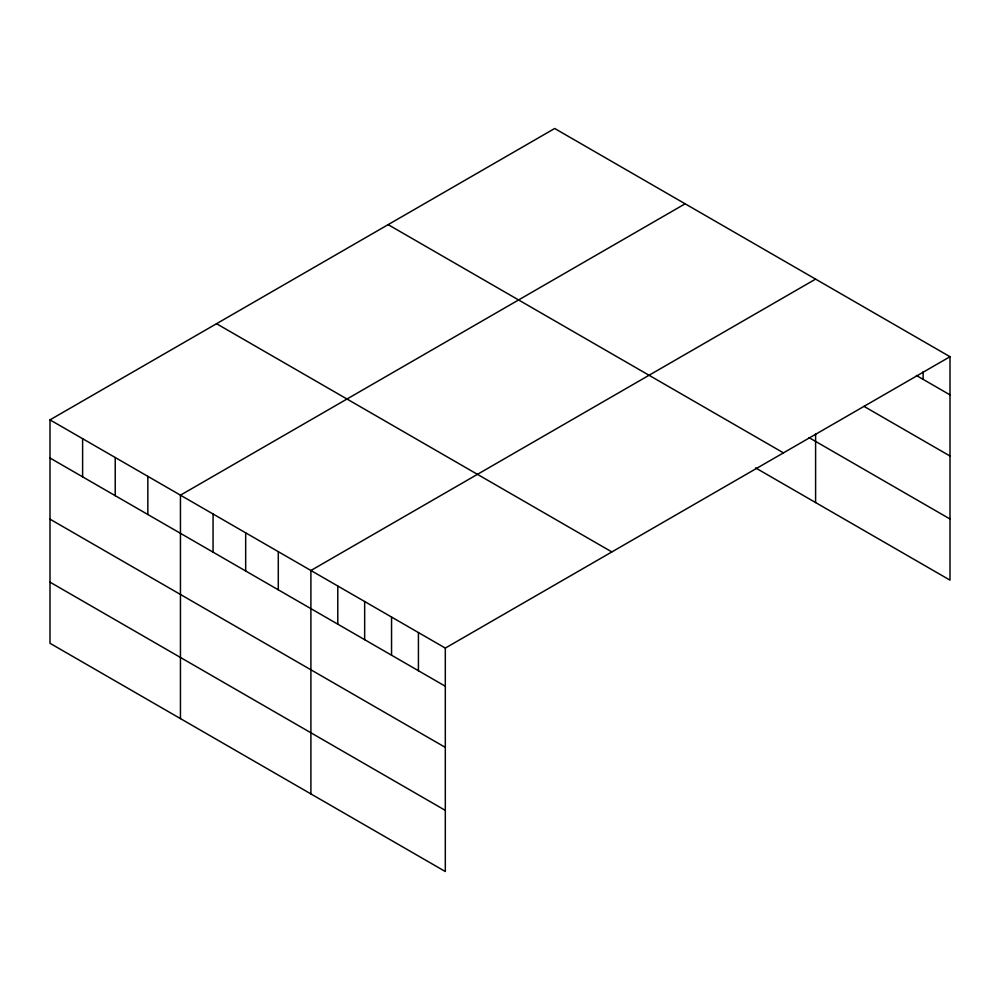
<?xml version="1.0" encoding="UTF-8"?>
<svg xmlns="http://www.w3.org/2000/svg" width="1000" height="1000" viewBox="0 0 1000 1000"><rect width="100%" height="100%" fill="white"/><g stroke="black" fill="none" stroke-linecap="round" stroke-linejoin="round"><path stroke-width="1.5" d="M50 419.862L445.312 648.088L445.312 871.513L50 643.288L50 419.862L554.688 128.488L950 356.712L950 580.138L755.588 467.9M685.138 203.8L180.45 495.175L180.45 718.6M815.6 279.113L310.9 570.5L310.9 793.925M445.312 648.088L950 356.712M916.4 375.475L950 394.875M863.975 406.35L950 456.012M809.075 437.638L950 519M388.137 224.638L783.45 452.863M216.55 323.713L611.862 551.938M50 458.013L445.312 686.25M50 519.163L445.312 747.387M50 582.15L445.312 810.375M923.125 371.712L923.125 379.35M815.6 433.9L815.6 502.537M418.425 632.575L418.425 670.725M391.55 617.05L391.55 655.212M364.663 601.538L364.663 639.688M337.788 586.013L337.788 624.175M278.288 551.663L278.288 589.825M245.675 532.837L245.675 570.988M213.062 514.012L213.062 552.163M147.838 476.35L147.838 514.5M115.225 457.525L115.225 495.675M82.613 438.688L82.613 476.85"/></g></svg>
